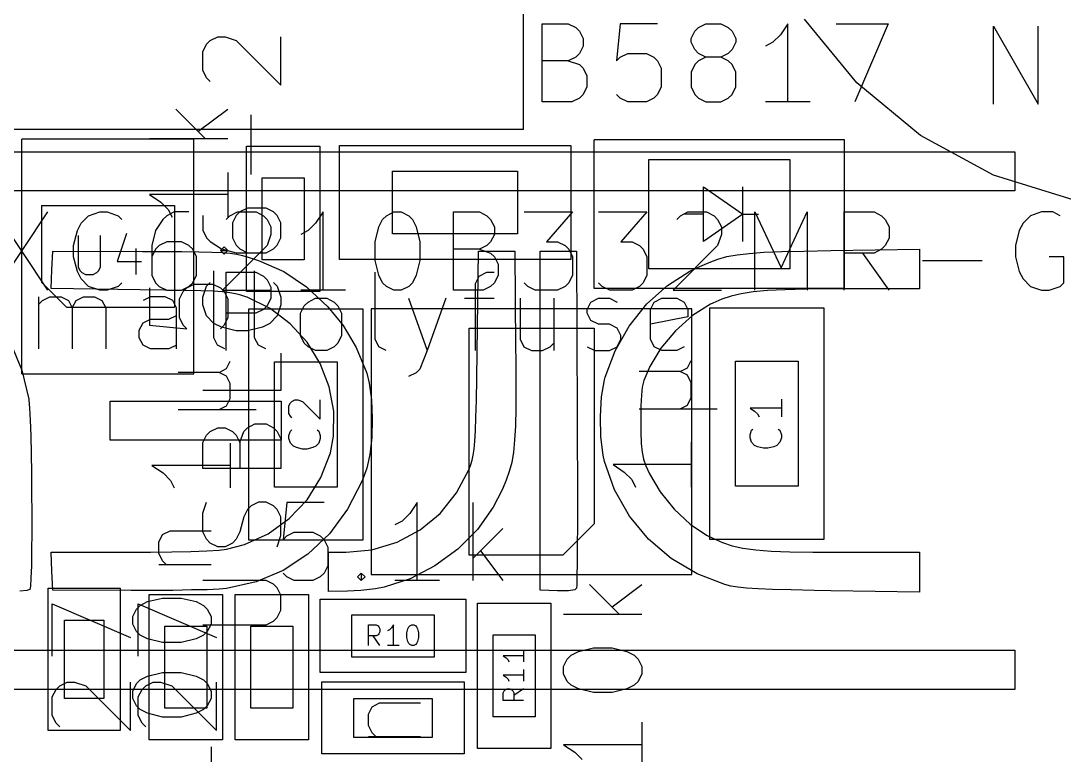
# Model space of a CAD drawing. Extents: x 0 to 141, y 0 to 216.
# Drawn here: x 114.1 to 127.45, y 183.19 to 192.58 of the extents above; entities that cross this region are included whole.
import ezdxf

# ---------------------------------------------------------------- set-up
doc = ezdxf.new("R2010")
doc.units = 0
doc.layers.get('0').update_dxf_attribs({"linetype": 'CONTINUOUS'})

msp = doc.modelspace()

# ---------------------------------------------------------------- linework, layer by layer
at = {"color": 0}
for p, q in [((120.534, 191.196), (120.534, 200.616)), ((124.799, 191.79), (124.127, 192.604)), ((120.773, 191.549), (120.773, 192.548)), ((120.773, 192.548), (121.105, 192.548)), ((121.105, 192.548), (121.201, 192.501)), ((121.201, 192.501), (121.248, 192.453)), ((121.248, 192.453), (121.296, 192.358)), ((121.772, 192.548), (121.725, 192.072)), ((122.248, 192.548), (121.772, 192.548)), ((122.677, 192.358), (122.724, 192.453)), ((122.724, 192.453), (122.772, 192.501)), ((122.772, 192.501), (122.867, 192.548)), ((122.867, 192.548), (123.057, 192.548)), ((123.057, 192.548), (123.153, 192.501)), ((123.153, 192.501), (123.201, 192.453)), ((123.201, 192.453), (123.249, 192.358)), ((123.915, 192.548), (123.819, 192.406)), ((123.915, 191.549), (123.915, 192.548)), ((124.535, 192.548), (125.2, 192.548)), ((125.2, 192.548), (124.772, 191.549)), ((126.545, 191.517), (126.545, 192.516)), ((126.545, 192.516), (127.117, 191.517)), ((127.117, 191.517), (127.117, 192.516)), ((116.479, 192.286), (116.527, 192.333)), ((116.527, 192.333), (116.622, 192.381)), ((116.622, 192.381), (116.717, 192.381)), ((116.717, 192.381), (116.86, 192.333)), ((116.86, 192.333), (117.431, 191.761)), ((117.431, 191.761), (117.431, 192.381)), ((121.296, 192.358), (121.296, 192.262)), ((122.677, 192.311), (122.677, 192.358)), ((122.724, 192.216), (122.677, 192.311)), ((123.249, 192.311), (123.201, 192.216)), ((123.249, 192.358), (123.249, 192.311)), ((123.724, 192.311), (123.629, 192.262)), ((123.819, 192.406), (123.724, 192.311)), ((116.432, 192.189), (116.479, 192.286)), ((116.432, 191.952), (116.432, 192.189)), ((121.248, 192.168), (121.201, 192.119)), ((121.296, 192.262), (121.248, 192.168)), ((121.772, 192.119), (121.867, 192.168)), ((121.867, 192.168), (122.105, 192.168)), ((122.105, 192.168), (122.2, 192.119)), ((122.772, 192.168), (122.724, 192.216)), ((122.867, 192.119), (122.772, 192.168)), ((123.153, 192.168), (123.057, 192.119)), ((123.201, 192.216), (123.153, 192.168)), ((121.105, 192.072), (120.773, 192.072)), ((121.201, 192.119), (121.105, 192.072)), ((121.105, 192.072), (121.248, 192.024)), ((121.725, 192.072), (121.772, 192.119)), ((122.2, 192.119), (122.248, 192.072)), ((122.248, 192.072), (122.295, 191.977)), ((122.772, 192.072), (122.724, 192.024)), ((122.867, 192.119), (122.772, 192.072)), ((123.057, 192.119), (122.867, 192.119)), ((123.153, 192.072), (123.057, 192.119)), ((123.201, 192.024), (123.153, 192.072)), ((116.479, 191.856), (116.432, 191.952)), ((121.248, 192.024), (121.296, 191.977)), ((121.296, 191.977), (121.343, 191.882)), ((122.295, 191.977), (122.295, 191.739)), ((122.724, 192.024), (122.677, 191.929)), ((122.677, 191.929), (122.677, 191.739)), ((123.249, 191.929), (123.201, 192.024)), ((123.249, 191.739), (123.249, 191.929)), ((116.527, 191.809), (116.479, 191.856)), ((121.343, 191.882), (121.343, 191.739)), ((125.612, 191.119), (124.799, 191.79)), ((121.296, 191.644), (121.248, 191.595)), ((121.343, 191.739), (121.296, 191.644)), ((121.772, 191.595), (121.725, 191.644)), ((122.248, 191.644), (122.2, 191.595)), ((122.295, 191.739), (122.248, 191.644)), ((122.677, 191.739), (122.724, 191.644)), ((122.724, 191.644), (122.772, 191.595)), ((123.153, 191.595), (123.201, 191.644)), ((123.201, 191.644), (123.249, 191.739)), ((121.153, 191.549), (120.773, 191.549)), ((121.248, 191.595), (121.153, 191.549)), ((121.867, 191.549), (121.772, 191.595)), ((122.105, 191.549), (121.867, 191.549)), ((122.2, 191.595), (122.105, 191.549)), ((122.772, 191.595), (122.867, 191.549)), ((122.867, 191.549), (123.057, 191.549)), ((123.057, 191.549), (123.153, 191.595)), ((124.201, 191.549), (123.629, 191.549)), ((116.085, 191.456), (116.466, 191.075)), ((116.37, 191.17), (116.751, 191.456)), ((117.051, 190.619), (117.051, 191.381)), ((120.534, 191.196), (109.895, 191.196)), ((126.547, 190.611), (125.612, 191.119)), ((114.119, 188.07), (114.119, 191.07)), ((116.319, 191.07), (114.119, 191.07)), ((116.751, 191.075), (115.751, 191.075)), ((116.319, 188.07), (116.319, 191.07)), ((116.989, 190.981), (117.928, 190.981)), ((116.989, 189.121), (116.989, 190.981)), ((117.928, 190.981), (117.928, 189.121)), ((118.179, 190.991), (121.139, 190.991)), ((118.179, 189.531), (118.179, 190.991)), ((121.139, 190.991), (121.139, 189.531)), ((124.64, 191.061), (121.438, 191.061)), ((121.438, 189.161), (121.438, 191.061)), ((124.64, 189.161), (124.64, 191.061)), ((102.242, 190.909), (126.818, 190.909)), ((126.818, 190.909), (126.818, 190.408)), ((122.138, 189.411), (122.138, 190.812)), ((122.138, 190.812), (123.939, 190.812)), ((123.939, 190.812), (123.939, 189.411)), ((116.751, 190.646), (116.751, 190.074)), ((117.189, 190.576), (117.729, 190.576)), ((117.189, 189.526), (117.189, 190.576)), ((117.729, 190.576), (117.729, 189.526)), ((118.859, 190.661), (120.458, 190.661)), ((118.859, 189.861), (118.859, 190.661)), ((120.458, 190.661), (120.458, 189.861)), ((127.579, 190.292), (126.547, 190.611)), ((122.838, 189.761), (122.838, 190.462)), ((122.838, 190.462), (123.339, 190.111)), ((123.339, 189.761), (123.339, 190.462)), ((126.818, 190.408), (102.242, 190.408)), ((116.751, 190.361), (115.751, 190.361)), ((115.751, 190.361), (115.895, 190.266)), ((114.369, 190.222), (114.369, 189.241)), ((114.369, 190.222), (116.07, 190.222)), ((115.895, 190.266), (115.989, 190.17)), ((115.989, 190.17), (116.038, 190.074)), ((116.07, 190.222), (116.07, 188.921)), ((117.002, 190.19), (116.907, 190.142)), ((117.241, 190.19), (117.002, 190.19)), ((117.336, 190.142), (117.241, 190.19)), ((113.779, 190.139), (114.446, 189.139)), ((114.446, 190.139), (113.779, 189.139)), ((114.875, 189.996), (114.97, 190.091)), ((114.97, 190.091), (115.113, 190.139)), ((115.113, 190.139), (115.208, 190.139)), ((115.208, 190.139), (115.351, 190.091)), ((115.351, 190.091), (115.398, 190.042)), ((115.922, 190.042), (115.827, 189.901)), ((115.97, 190.091), (115.922, 190.042)), ((116.065, 190.139), (115.97, 190.091)), ((116.255, 190.139), (116.065, 190.139)), ((116.432, 190.095), (116.432, 189.905)), ((116.732, 190.042), (116.779, 190.091)), ((116.779, 190.091), (116.876, 190.139)), ((116.86, 190.095), (116.812, 190)), ((116.907, 190.142), (116.86, 190.095)), ((116.876, 190.139), (117.113, 190.139)), ((117.113, 190.139), (117.208, 190.091)), ((117.208, 190.091), (117.256, 190.042)), ((117.256, 190.042), (117.303, 189.948)), ((117.384, 190.095), (117.336, 190.142)), ((117.431, 190), (117.384, 190.095)), ((117.97, 190.139), (117.875, 189.996)), ((117.97, 189.139), (117.97, 190.139)), ((118.685, 189.948), (118.732, 190.042)), ((118.732, 190.042), (118.78, 190.091)), ((118.78, 190.091), (118.875, 190.139)), ((118.875, 190.139), (118.97, 190.139)), ((118.97, 190.139), (119.065, 190.091)), ((119.065, 190.091), (119.114, 190.042)), ((119.114, 190.042), (119.16, 189.948)), ((119.637, 189.139), (119.637, 190.139)), ((119.637, 190.139), (119.971, 190.139)), ((119.971, 190.139), (120.066, 190.091)), ((120.066, 190.091), (120.113, 190.042)), ((120.113, 190.042), (120.161, 189.948)), ((120.541, 190.139), (121.161, 190.139)), ((121.161, 190.139), (120.828, 189.757)), ((121.493, 190.139), (122.113, 190.139)), ((122.113, 190.139), (121.78, 189.757)), ((122.494, 190.042), (122.542, 190.091)), ((122.542, 190.091), (122.637, 190.139)), ((122.838, 190.111), (122.589, 190.111)), ((122.637, 190.139), (122.876, 190.139)), ((123.339, 190.111), (122.838, 189.761)), ((122.876, 190.139), (122.971, 190.091)), ((122.971, 190.091), (123.017, 190.042)), ((123.017, 190.042), (123.066, 189.948)), ((123.339, 190.111), (123.539, 190.111)), ((123.494, 189.139), (123.494, 190.139)), ((123.494, 190.139), (123.828, 189.424)), ((123.828, 189.424), (124.161, 190.139)), ((124.161, 190.139), (124.161, 189.139)), ((124.637, 189.139), (124.637, 190.139)), ((124.637, 190.139), (125.018, 190.139)), ((125.018, 190.139), (125.113, 190.091)), ((125.113, 190.091), (125.16, 190.042)), ((125.16, 190.042), (125.209, 189.948)), ((127.018, 190.091), (126.923, 189.996)), ((127.161, 190.139), (127.018, 190.091)), ((127.303, 190.139), (127.161, 190.139)), ((127.398, 190.091), (127.303, 190.139)), ((114.779, 189.71), (114.828, 189.901)), ((114.828, 189.901), (114.875, 189.996)), ((115.827, 189.901), (115.78, 189.71)), ((116.432, 189.905), (116.479, 189.81)), ((116.812, 190), (116.812, 189.81)), ((117.303, 189.948), (117.303, 189.852)), ((117.431, 189.81), (117.431, 190)), ((117.779, 189.901), (117.685, 189.852)), ((117.875, 189.996), (117.779, 189.901)), ((118.637, 189.757), (118.685, 189.948)), ((119.16, 189.948), (119.209, 189.757)), ((120.161, 189.948), (120.161, 189.852)), ((123.066, 189.948), (123.066, 189.852)), ((125.209, 189.948), (125.209, 189.805)), ((126.875, 189.901), (126.828, 189.71)), ((126.923, 189.996), (126.875, 189.901)), ((114.837, 189.84), (114.837, 189.435)), ((115.124, 189.435), (115.124, 189.84)), ((115.457, 189.863), (115.338, 189.507)), ((116.479, 189.81), (116.527, 189.761)), ((116.527, 189.761), (116.669, 189.666)), ((116.812, 189.81), (116.86, 189.713)), ((117.303, 189.852), (117.256, 189.71)), ((117.384, 189.713), (117.431, 189.81)), ((120.458, 189.861), (118.859, 189.861)), ((120.161, 189.852), (120.113, 189.757)), ((123.066, 189.852), (123.017, 189.71)), ((125.209, 189.805), (125.16, 189.71)), ((114.501, 189.399), (114.512, 189.637)), ((114.512, 189.637), (115.659, 189.633)), ((114.779, 189.567), (114.779, 189.71)), ((115.576, 189.673), (115.576, 189.34)), ((115.659, 189.633), (115.893, 189.633)), ((115.78, 189.71), (115.78, 189.329)), ((115.827, 189.662), (115.78, 189.567)), ((115.875, 189.71), (115.827, 189.662)), ((115.97, 189.757), (115.875, 189.71)), ((115.893, 189.633), (116.164, 189.632)), ((116.16, 189.757), (115.97, 189.757)), ((116.255, 189.71), (116.16, 189.757)), ((116.164, 189.632), (116.38, 189.629)), ((116.304, 189.662), (116.255, 189.71)), ((116.351, 189.567), (116.304, 189.662)), ((116.38, 189.629), (116.549, 189.626)), ((116.549, 189.626), (116.68, 189.619)), ((116.657, 189.646), (116.703, 189.694)), ((116.703, 189.599), (116.657, 189.646)), ((116.657, 189.646), (116.751, 189.646)), ((116.669, 189.666), (116.86, 189.618)), ((117.256, 189.71), (116.684, 189.139)), ((116.703, 189.694), (116.751, 189.646)), ((116.751, 189.646), (116.703, 189.599)), ((116.86, 189.713), (116.907, 189.666)), ((116.907, 189.666), (117.002, 189.618)), ((117.241, 189.618), (117.336, 189.666)), ((117.336, 189.666), (117.384, 189.713)), ((118.637, 189.519), (118.637, 189.757)), ((119.209, 189.757), (119.209, 189.519)), ((119.971, 189.662), (119.637, 189.662)), ((119.94, 188.347), (119.958, 189.637)), ((119.958, 189.637), (120.424, 189.637)), ((120.066, 189.71), (119.971, 189.662)), ((119.971, 189.662), (120.113, 189.614)), ((120.113, 189.757), (120.066, 189.71)), ((120.424, 189.637), (120.432, 188.404)), ((120.746, 185.302), (120.746, 189.637)), ((120.746, 189.637), (121.212, 189.637)), ((120.828, 189.757), (120.97, 189.757)), ((120.97, 189.757), (121.065, 189.71)), ((121.065, 189.71), (121.113, 189.662)), ((121.113, 189.662), (121.161, 189.567)), ((121.212, 189.637), (121.22, 187.506)), ((121.78, 189.757), (121.922, 189.757)), ((121.922, 189.757), (122.018, 189.71)), ((122.018, 189.71), (122.065, 189.662)), ((122.065, 189.662), (122.113, 189.567)), ((123.017, 189.71), (122.447, 189.139)), ((123.607, 189.624), (123.836, 189.632)), ((123.836, 189.632), (124.119, 189.639)), ((124.119, 189.639), (124.463, 189.646)), ((124.463, 189.646), (125.6, 189.664)), ((125.113, 189.662), (125.018, 189.614)), ((125.16, 189.71), (125.113, 189.662)), ((125.6, 189.664), (125.6, 189.154)), ((126.828, 189.71), (126.828, 189.567)), ((114.828, 189.377), (114.779, 189.567)), ((115.338, 189.507), (115.648, 189.507)), ((116.351, 189.329), (116.351, 189.567)), ((116.68, 189.619), (116.783, 189.611)), ((116.783, 189.611), (116.866, 189.599)), ((116.86, 189.618), (117.241, 189.618)), ((116.866, 189.599), (116.94, 189.582)), ((116.94, 189.582), (117.013, 189.562)), ((117.013, 189.562), (117.095, 189.536)), ((117.095, 189.536), (117.142, 189.52)), ((117.142, 189.52), (117.467, 189.377)), ((117.729, 189.526), (117.189, 189.526)), ((121.139, 189.531), (118.179, 189.531)), ((118.685, 189.329), (118.637, 189.519)), ((119.209, 189.519), (119.16, 189.329)), ((120.113, 189.614), (120.161, 189.567)), ((120.161, 189.567), (120.208, 189.472)), ((121.161, 189.567), (121.161, 189.329)), ((122.113, 189.567), (122.113, 189.329)), ((122.791, 189.443), (122.908, 189.495)), ((122.908, 189.495), (123.02, 189.537)), ((123.02, 189.537), (123.136, 189.568)), ((123.136, 189.568), (123.267, 189.593)), ((123.267, 189.593), (123.42, 189.61)), ((123.42, 189.61), (123.607, 189.624)), ((125.018, 189.614), (124.637, 189.614)), ((125.209, 189.139), (124.875, 189.614)), ((125.637, 189.519), (126.399, 189.519)), ((126.828, 189.567), (126.875, 189.377)), ((127.447, 189.567), (127.256, 189.567)), ((127.447, 189.234), (127.447, 189.567)), ((114.492, 189.159), (114.501, 189.399)), ((114.875, 189.282), (114.828, 189.377)), ((114.837, 189.435), (114.862, 189.388)), ((114.862, 189.388), (114.886, 189.363)), ((114.886, 189.363), (114.933, 189.34)), ((115.029, 189.34), (115.076, 189.363)), ((115.076, 189.363), (115.099, 189.388)), ((115.099, 189.388), (115.124, 189.435)), ((116.571, 188.531), (116.571, 189.388)), ((116.731, 188.368), (116.731, 189.369)), ((116.731, 189.369), (117.111, 189.369)), ((117.095, 188.531), (117.095, 189.388)), ((117.111, 189.369), (117.206, 189.32)), ((117.467, 189.377), (117.758, 189.181)), ((118.635, 188.511), (118.635, 189.369)), ((119.968, 189.32), (120.063, 189.369)), ((120.063, 189.369), (120.159, 189.369)), ((120.208, 189.472), (120.208, 189.329)), ((123.939, 189.411), (122.138, 189.411)), ((122.374, 189.2), (122.663, 189.381)), ((122.663, 189.381), (122.791, 189.443)), ((126.875, 189.377), (126.923, 189.282)), ((114.689, 188.921), (114.369, 189.241)), ((114.97, 189.185), (114.875, 189.282)), ((114.933, 189.34), (115.029, 189.34)), ((115.398, 189.234), (115.351, 189.185)), ((115.78, 189.329), (115.827, 189.234)), ((115.827, 189.234), (115.875, 189.185)), ((116.255, 189.185), (116.304, 189.234)), ((116.304, 189.234), (116.351, 189.329)), ((116.479, 189.189), (116.527, 189.238)), ((117.206, 189.32), (117.255, 189.273)), ((117.255, 189.273), (117.301, 189.179)), ((117.336, 189.238), (117.384, 189.189)), ((118.732, 189.234), (118.685, 189.329)), ((118.78, 189.185), (118.732, 189.234)), ((119.114, 189.234), (119.065, 189.185)), ((119.16, 189.329), (119.114, 189.234)), ((119.921, 189.225), (119.968, 189.32)), ((120.161, 189.234), (120.113, 189.185)), ((120.208, 189.329), (120.161, 189.234)), ((120.589, 189.185), (120.541, 189.234)), ((121.113, 189.234), (121.065, 189.185)), ((121.161, 189.329), (121.113, 189.234)), ((121.541, 189.185), (121.493, 189.234)), ((122.065, 189.234), (122.018, 189.185)), ((122.113, 189.329), (122.065, 189.234)), ((126.923, 189.282), (127.018, 189.185)), ((127.398, 189.185), (127.447, 189.234)), ((115.63, 189.145), (114.492, 189.159)), ((115.113, 189.139), (114.97, 189.185)), ((115.208, 189.139), (115.113, 189.139)), ((115.351, 189.185), (115.208, 189.139)), ((115.948, 189.141), (115.63, 189.145)), ((115.751, 189.17), (115.751, 188.693)), ((115.875, 189.185), (115.97, 189.139)), ((116.204, 189.136), (115.948, 189.141)), ((115.97, 189.139), (116.16, 189.139)), ((116.133, 189.027), (116.18, 189.122)), ((116.16, 189.139), (116.255, 189.185)), ((116.18, 189.122), (116.228, 189.17)), ((116.406, 189.132), (116.204, 189.136)), ((116.228, 189.17), (116.323, 189.217)), ((116.323, 189.217), (116.561, 189.217)), ((116.563, 189.125), (116.406, 189.132)), ((116.432, 189.048), (116.479, 189.189)), ((116.561, 189.217), (116.657, 189.17)), ((116.683, 189.116), (116.563, 189.125)), ((116.657, 189.17), (116.703, 189.122)), ((116.776, 189.107), (116.683, 189.116)), ((116.684, 189.139), (117.303, 189.139)), ((116.703, 189.122), (116.751, 189.027)), ((116.852, 189.092), (116.776, 189.107)), ((116.918, 189.075), (116.852, 189.092)), ((117.928, 189.121), (116.989, 189.121)), ((117.301, 189.179), (117.301, 189.035)), ((117.384, 189.189), (117.431, 189.048)), ((118.256, 189.139), (117.685, 189.139)), ((117.758, 189.181), (118.033, 188.925)), ((118.875, 189.139), (118.78, 189.185)), ((118.97, 189.139), (118.875, 189.139)), ((119.065, 189.185), (118.97, 189.139)), ((120.017, 189.139), (119.637, 189.139)), ((119.921, 188.368), (119.921, 189.225)), ((120.113, 189.185), (120.017, 189.139)), ((120.685, 189.139), (120.589, 189.185)), ((120.97, 189.139), (120.685, 189.139)), ((121.065, 189.185), (120.97, 189.139)), ((124.64, 189.161), (121.438, 189.161)), ((121.637, 189.139), (121.541, 189.185)), ((121.922, 189.139), (121.637, 189.139)), ((122.018, 189.185), (121.922, 189.139)), ((122.112, 188.964), (122.374, 189.2)), ((122.447, 189.139), (123.066, 189.139)), ((123.319, 189.093), (123.19, 189.063)), ((123.471, 189.116), (123.319, 189.093)), ((123.653, 189.133), (123.471, 189.116)), ((123.876, 189.144), (123.653, 189.133)), ((124.147, 189.151), (123.876, 189.144)), ((124.477, 189.154), (124.147, 189.151)), ((125.6, 189.154), (124.477, 189.154)), ((127.018, 189.185), (127.161, 189.139)), ((127.161, 189.139), (127.256, 189.139)), ((127.256, 189.139), (127.398, 189.185)), ((114.333, 188.389), (114.333, 189.054)), ((114.333, 188.959), (114.381, 189.008)), ((114.381, 189.008), (114.476, 189.054)), ((114.476, 189.054), (114.618, 189.054)), ((114.618, 189.054), (114.713, 189.008)), ((114.713, 189.008), (114.762, 188.913)), ((114.762, 188.913), (114.81, 189.008)), ((114.81, 189.008), (114.905, 189.054)), ((114.905, 189.054), (115.047, 189.054)), ((115.047, 189.054), (115.142, 189.008)), ((115.142, 189.008), (115.19, 188.913)), ((115.762, 189.054), (115.667, 189.008)), ((115.952, 189.054), (115.762, 189.054)), ((116.047, 189.008), (115.952, 189.054)), ((116.096, 188.913), (116.047, 189.008)), ((116.133, 188.788), (116.133, 189.027)), ((116.432, 188.952), (116.432, 189.048)), ((116.751, 189.027), (116.751, 188.788)), ((116.984, 189.053), (116.918, 189.075)), ((116.997, 189.048), (116.984, 189.053)), ((117.292, 188.905), (116.997, 189.048)), ((117.301, 189.035), (117.255, 188.94)), ((117.431, 189.048), (117.431, 188.952)), ((117.73, 188.94), (117.778, 188.987)), ((117.778, 188.987), (117.873, 189.035)), ((117.873, 189.035), (118.017, 189.035)), ((118.017, 189.035), (118.112, 188.987)), ((118.112, 188.987), (118.159, 188.94)), ((119.064, 189.035), (119.302, 188.368)), ((119.539, 189.035), (119.302, 188.368)), ((119.778, 189.035), (120.159, 189.035)), ((120.492, 189.035), (120.492, 188.511)), ((120.92, 189.035), (120.92, 188.368)), ((121.349, 188.892), (121.397, 188.987)), ((121.397, 188.987), (121.492, 189.035)), ((121.492, 189.035), (121.635, 189.035)), ((121.635, 189.035), (121.731, 188.987)), ((121.886, 188.68), (122.112, 188.964)), ((122.159, 188.892), (122.206, 188.987)), ((122.206, 188.987), (122.302, 189.035)), ((122.302, 189.035), (122.493, 189.035)), ((122.493, 189.035), (122.587, 188.987)), ((122.587, 188.987), (122.634, 188.892)), ((122.955, 188.973), (122.924, 188.958)), ((123.071, 189.023), (122.955, 188.973)), ((123.19, 189.063), (123.071, 189.023)), ((114.689, 188.921), (116.07, 188.921)), ((114.762, 188.913), (114.762, 188.389)), ((115.19, 188.913), (115.19, 188.389)), ((116.096, 188.389), (116.096, 188.913)), ((116.479, 188.809), (116.432, 188.952)), ((117.111, 188.845), (116.731, 188.845)), ((117.019, 188.902), (118.478, 188.902)), ((117.019, 185.941), (117.019, 188.902)), ((117.206, 188.892), (117.111, 188.845)), ((117.255, 188.94), (117.206, 188.892)), ((117.551, 188.71), (117.292, 188.905)), ((117.431, 188.952), (117.384, 188.809)), ((117.683, 188.845), (117.73, 188.94)), ((117.683, 188.558), (117.683, 188.845)), ((118.033, 188.925), (118.226, 188.688)), ((118.159, 188.94), (118.207, 188.845)), ((118.207, 188.845), (118.207, 188.558)), ((118.478, 188.902), (118.478, 185.941)), ((122.687, 188.902), (118.587, 188.902)), ((118.587, 188.902), (118.587, 185.5)), ((121.349, 188.845), (121.349, 188.892)), ((121.397, 188.75), (121.349, 188.845)), ((122.159, 188.511), (122.159, 188.892)), ((122.634, 188.892), (122.634, 188.797)), ((122.687, 185.5), (122.687, 188.902)), ((122.924, 188.958), (122.696, 188.813)), ((122.917, 188.911), (124.376, 188.911)), ((122.917, 185.951), (122.917, 188.911)), ((124.376, 188.911), (124.376, 185.951)), ((115.619, 188.626), (115.667, 188.722)), ((115.667, 188.722), (115.762, 188.769)), ((115.751, 188.693), (116.228, 188.646)), ((115.762, 188.769), (115.999, 188.769)), ((115.999, 188.769), (116.096, 188.817)), ((116.18, 188.693), (116.133, 188.788)), ((116.228, 188.646), (116.18, 188.693)), ((116.574, 188.714), (116.479, 188.809)), ((116.669, 188.666), (116.574, 188.714)), ((116.703, 188.693), (116.657, 188.646)), ((116.751, 188.788), (116.703, 188.693)), ((117.289, 188.714), (117.194, 188.666)), ((117.384, 188.809), (117.289, 188.714)), ((117.766, 188.472), (117.551, 188.71)), ((121.492, 188.702), (121.397, 188.75)), ((121.635, 188.702), (121.492, 188.702)), ((121.731, 188.654), (121.635, 188.702)), ((122.634, 188.797), (122.159, 188.702)), ((122.696, 188.813), (122.48, 188.62)), ((115.619, 188.531), (115.619, 188.626)), ((116.86, 188.619), (116.669, 188.666)), ((117.002, 188.619), (116.86, 188.619)), ((117.194, 188.666), (117.002, 188.619)), ((117.73, 188.463), (117.683, 188.558)), ((118.207, 188.558), (118.159, 188.463)), ((118.226, 188.688), (118.394, 188.407)), ((119.837, 185.751), (119.837, 188.651)), ((119.837, 188.651), (121.437, 188.651)), ((121.437, 188.651), (121.437, 186.151)), ((121.706, 188.364), (121.886, 188.68)), ((121.777, 188.558), (121.731, 188.654)), ((121.777, 188.511), (121.777, 188.558)), ((122.48, 188.62), (122.291, 188.396)), ((113.973, 188.466), (114.119, 188.116)), ((115.667, 188.436), (115.619, 188.531)), ((115.762, 188.389), (115.667, 188.436)), ((116.096, 188.436), (115.999, 188.389)), ((116.619, 188.436), (116.571, 188.531)), ((116.714, 188.389), (116.619, 188.436)), ((117.143, 188.436), (117.095, 188.531)), ((117.238, 188.389), (117.143, 188.436)), ((117.778, 188.416), (117.73, 188.463)), ((117.934, 188.199), (117.766, 188.472)), ((118.159, 188.463), (118.112, 188.416)), ((118.682, 188.416), (118.635, 188.511)), ((120.492, 188.511), (120.54, 188.416)), ((120.873, 188.416), (120.92, 188.463)), ((121.731, 188.416), (121.777, 188.511)), ((122.206, 188.416), (122.159, 188.511)), ((115.999, 188.389), (115.762, 188.389)), ((117.431, 188.332), (117.431, 187.857)), ((117.873, 188.368), (117.778, 188.416)), ((118.017, 188.368), (117.873, 188.368)), ((118.112, 188.416), (118.017, 188.368)), ((118.394, 188.407), (118.528, 188.079)), ((118.777, 188.368), (118.682, 188.416)), ((119.302, 188.368), (119.206, 188.13)), ((119.935, 188.009), (119.94, 188.347)), ((120.432, 188.404), (120.434, 188.242)), ((120.54, 188.416), (120.635, 188.368)), ((120.635, 188.368), (120.778, 188.368)), ((120.778, 188.368), (120.873, 188.416)), ((121.349, 188.416), (121.445, 188.368)), ((121.445, 188.368), (121.635, 188.368)), ((121.58, 188.028), (121.706, 188.364)), ((121.635, 188.368), (121.731, 188.416)), ((122.291, 188.396), (122.151, 188.161)), ((122.302, 188.368), (122.206, 188.416)), ((122.493, 188.368), (122.302, 188.368)), ((122.587, 188.416), (122.493, 188.368)), ((116.733, 188.135), (116.782, 188.23)), ((117.348, 188.221), (118.149, 188.221)), ((117.348, 186.621), (117.348, 188.221)), ((118.05, 187.901), (117.934, 188.199)), ((118.149, 188.221), (118.149, 186.621)), ((120.434, 188.242), (120.435, 187.906)), ((122.151, 188.161), (122.111, 188.075)), ((122.632, 188.145), (122.68, 188.24)), ((123.246, 188.23), (124.047, 188.23)), ((123.246, 186.63), (123.246, 188.23)), ((124.047, 188.23), (124.047, 186.63)), ((114.119, 188.116), (114.205, 187.745)), ((114.119, 188.07), (116.319, 188.07)), ((116.639, 188.087), (116.115, 188.087)), ((116.639, 188.087), (116.733, 188.135)), ((116.733, 188.04), (116.639, 188.087)), ((116.782, 187.945), (116.733, 188.04)), ((118.528, 188.079), (118.561, 187.948)), ((119.159, 188.083), (119.064, 188.035)), ((119.206, 188.13), (119.159, 188.083)), ((121.57, 187.991), (121.58, 188.028)), ((122.537, 188.098), (122.013, 188.098)), ((122.111, 188.075), (122.075, 187.985)), ((122.537, 188.098), (122.632, 188.145)), ((122.632, 188.05), (122.537, 188.098)), ((122.68, 187.955), (122.632, 188.05)), ((116.782, 187.755), (116.782, 187.945)), ((118.109, 187.59), (118.05, 187.901)), ((118.561, 187.948), (118.588, 187.736)), ((119.931, 187.733), (119.935, 188.009)), ((120.435, 187.906), (120.435, 187.629)), ((121.533, 187.775), (121.57, 187.991)), ((122.053, 187.898), (122.042, 187.796)), ((122.075, 187.985), (122.053, 187.898)), ((122.68, 187.765), (122.68, 187.955)), ((117.431, 187.857), (116.432, 187.857)), ((121.518, 187.522), (121.533, 187.775)), ((122.042, 187.796), (122.036, 187.66)), ((122.632, 187.67), (122.68, 187.765)), ((114.205, 187.745), (114.206, 187.736)), ((114.206, 187.736), (114.215, 187.631)), ((114.215, 187.631), (114.223, 187.474)), ((115.247, 187.72), (117.432, 187.72)), ((115.247, 187.219), (115.247, 187.72)), ((116.639, 187.612), (116.733, 187.658)), ((116.733, 187.658), (116.782, 187.755)), ((117.432, 187.72), (117.432, 187.219)), ((117.534, 187.658), (117.554, 187.697)), ((117.534, 187.563), (117.534, 187.658)), ((117.554, 187.697), (117.571, 187.716)), ((117.571, 187.716), (117.61, 187.736)), ((117.61, 187.736), (117.649, 187.736)), ((117.649, 187.736), (117.705, 187.716)), ((117.705, 187.716), (117.934, 187.488)), ((117.934, 187.488), (117.934, 187.736)), ((118.588, 187.736), (118.6, 187.497)), ((119.925, 187.512), (119.931, 187.733)), ((120.435, 187.629), (120.43, 187.404)), ((122.036, 187.66), (122.035, 187.47)), ((122.537, 187.621), (122.632, 187.67)), ((123.832, 187.631), (123.432, 187.631)), ((123.432, 187.631), (123.489, 187.592)), ((123.832, 187.745), (123.832, 187.517)), ((116.115, 187.612), (117.115, 187.612)), ((117.554, 187.526), (117.534, 187.563)), ((117.571, 187.507), (117.554, 187.526)), ((118.105, 187.271), (118.109, 187.59)), ((118.6, 187.497), (118.593, 187.256)), ((119.92, 187.34), (119.925, 187.512)), ((121.22, 187.506), (121.222, 187.143)), ((121.525, 187.264), (121.518, 187.522)), ((122.013, 187.621), (123.013, 187.621)), ((123.489, 187.592), (123.527, 187.555)), ((123.527, 187.555), (123.547, 187.517)), ((114.223, 187.474), (114.23, 187.277)), ((116.527, 187.333), (116.622, 187.38)), ((116.622, 187.38), (116.717, 187.38)), ((116.717, 187.38), (116.812, 187.333)), ((116.955, 187.333), (117.002, 187.38)), ((117.002, 187.38), (117.098, 187.428)), ((117.098, 187.428), (117.241, 187.428)), ((117.241, 187.428), (117.336, 187.38)), ((117.336, 187.38), (117.384, 187.333)), ((120.43, 187.404), (120.42, 187.219)), ((122.035, 187.47), (122.036, 187.325)), ((123.451, 187.346), (123.469, 187.363)), ((123.793, 187.363), (123.813, 187.346)), ((114.23, 187.277), (114.235, 187.049)), ((116.432, 187.19), (116.479, 187.285)), ((116.479, 187.285), (116.527, 187.333)), ((116.812, 187.333), (116.86, 187.285)), ((116.86, 187.285), (116.907, 187.19)), ((116.907, 187.19), (116.955, 187.333)), ((117.384, 187.333), (117.431, 187.238)), ((117.431, 187.238), (117.431, 186.857)), ((117.534, 187.278), (117.554, 187.335)), ((117.534, 187.24), (117.534, 187.278)), ((117.554, 187.183), (117.534, 187.24)), ((117.554, 187.335), (117.571, 187.354)), ((117.895, 187.354), (117.915, 187.335)), ((117.915, 187.335), (117.934, 187.278)), ((117.934, 187.24), (117.915, 187.183)), ((117.934, 187.278), (117.934, 187.24)), ((118.063, 187.058), (118.105, 187.271)), ((118.593, 187.256), (118.569, 187.036)), ((119.913, 187.206), (119.92, 187.34)), ((121.553, 187.03), (121.525, 187.264)), ((122.036, 187.325), (122.039, 187.176)), ((123.432, 187.288), (123.451, 187.346)), ((123.432, 187.251), (123.432, 187.288)), ((123.451, 187.193), (123.432, 187.251)), ((123.813, 187.346), (123.832, 187.288)), ((123.832, 187.251), (123.813, 187.193)), ((123.832, 187.288), (123.832, 187.251)), ((117.432, 187.219), (115.247, 187.219)), ((116.432, 186.857), (116.432, 187.19)), ((116.782, 187.183), (116.782, 186.611)), ((116.907, 187.19), (116.907, 186.857)), ((117.591, 187.144), (117.554, 187.183)), ((117.63, 187.125), (117.591, 187.144)), ((117.705, 187.107), (117.63, 187.125)), ((117.763, 187.107), (117.705, 187.107)), ((117.839, 187.125), (117.763, 187.107)), ((117.878, 187.144), (117.839, 187.125)), ((117.915, 187.183), (117.878, 187.144)), ((119.892, 187.027), (119.903, 187.106)), ((119.903, 187.106), (119.913, 187.206)), ((120.42, 187.219), (120.405, 187.065)), ((121.222, 187.143), (121.223, 186.776)), ((122.039, 187.176), (122.05, 187.066)), ((122.68, 187.193), (122.68, 186.621)), ((123.489, 187.154), (123.451, 187.193)), ((123.527, 187.136), (123.489, 187.154)), ((123.603, 187.117), (123.527, 187.136)), ((123.661, 187.117), (123.603, 187.117)), ((123.737, 187.136), (123.661, 187.117)), ((123.775, 187.154), (123.737, 187.136)), ((123.813, 187.193), (123.775, 187.154)), ((114.235, 187.049), (114.239, 186.8)), ((117.943, 186.741), (118.063, 187.058)), ((118.569, 187.036), (118.528, 186.861)), ((119.86, 186.907), (119.878, 186.964)), ((119.878, 186.964), (119.892, 187.027)), ((120.405, 187.065), (120.383, 186.935)), ((121.57, 186.949), (121.553, 187.03)), ((122.05, 187.066), (122.068, 186.976)), ((122.068, 186.976), (122.1, 186.891)), ((116.782, 186.898), (115.781, 186.898)), ((115.781, 186.898), (115.925, 186.801)), ((117.431, 186.857), (116.432, 186.857)), ((118.528, 186.861), (118.468, 186.701)), ((119.678, 186.545), (119.838, 186.851)), ((119.838, 186.851), (119.86, 186.907)), ((120.383, 186.935), (120.352, 186.819)), ((121.699, 186.583), (121.57, 186.949)), ((122.68, 186.907), (121.679, 186.907)), ((121.679, 186.907), (121.823, 186.812)), ((122.1, 186.891), (122.145, 186.789)), ((114.239, 186.8), (114.242, 186.542)), ((115.925, 186.801), (116.02, 186.706)), ((116.02, 186.706), (116.067, 186.611)), ((117.766, 186.458), (117.943, 186.741)), ((118.468, 186.701), (118.284, 186.338)), ((120.312, 186.709), (120.263, 186.595)), ((120.352, 186.819), (120.312, 186.709)), ((121.223, 186.776), (121.223, 186.133)), ((121.823, 186.812), (121.918, 186.717)), ((121.918, 186.717), (121.965, 186.621)), ((122.145, 186.789), (122.146, 186.789)), ((122.146, 186.789), (122.282, 186.559)), ((118.149, 186.621), (117.348, 186.621)), ((120.263, 186.595), (120.202, 186.468)), ((121.889, 186.25), (121.699, 186.583)), ((122.282, 186.559), (122.461, 186.338)), ((124.047, 186.63), (123.246, 186.63)), ((114.242, 186.542), (114.244, 186.285)), ((116.432, 186.286), (116.479, 186.428)), ((117.146, 186.428), (117.051, 186.381)), ((117.241, 186.428), (117.146, 186.428)), ((117.336, 186.381), (117.241, 186.428)), ((117.507, 186.424), (117.458, 185.947)), ((117.983, 186.424), (117.507, 186.424)), ((117.537, 186.216), (117.766, 186.458)), ((119.173, 186.424), (119.078, 186.28)), ((119.173, 185.423), (119.173, 186.424)), ((119.466, 186.283), (119.678, 186.545)), ((119.888, 185.423), (119.888, 186.424)), ((120.202, 186.468), (120.146, 186.363)), ((117.002, 186.333), (116.955, 186.238)), ((117.051, 186.381), (117.002, 186.333)), ((117.384, 186.333), (117.336, 186.381)), ((117.431, 186.238), (117.384, 186.333)), ((118.284, 186.338), (118.051, 186.024)), ((120.146, 186.363), (119.946, 186.079)), ((122.461, 186.338), (122.666, 186.147)), ((114.244, 186.285), (114.244, 186.037)), ((116.432, 186.048), (116.432, 186.286)), ((116.955, 186.238), (116.907, 186.048)), ((117.267, 186.021), (117.537, 186.216)), ((117.431, 185.999), (117.431, 186.238)), ((118.982, 186.186), (118.888, 186.137)), ((119.078, 186.28), (118.982, 186.186)), ((119.21, 186.072), (119.466, 186.283)), ((122.131, 185.955), (121.889, 186.25)), ((114.244, 186.037), (114.242, 185.809)), ((115.918, 186.012), (116.013, 186.059)), ((116.013, 186.059), (116.537, 186.059)), ((116.479, 185.952), (116.432, 186.048)), ((116.907, 186.048), (116.86, 185.952)), ((117.507, 185.995), (117.602, 186.042)), ((117.602, 186.042), (117.84, 186.042)), ((118.051, 186.024), (117.776, 185.761)), ((117.84, 186.042), (117.935, 185.995)), ((118.918, 185.915), (119.21, 186.072)), ((119.946, 186.079), (119.692, 185.826)), ((120.268, 186.09), (119.888, 185.709)), ((121.437, 186.151), (121.037, 185.751)), ((121.223, 186.133), (121.222, 185.867)), ((122.666, 186.147), (122.876, 186.005)), ((115.87, 185.917), (115.918, 186.012)), ((115.87, 185.773), (115.87, 185.917)), ((116.527, 185.904), (116.479, 185.952)), ((116.622, 185.856), (116.527, 185.904)), ((116.812, 185.904), (116.717, 185.856)), ((116.86, 185.952), (116.812, 185.904)), ((116.964, 185.884), (117.267, 186.021)), ((118.478, 185.941), (117.019, 185.941)), ((117.384, 185.856), (117.431, 185.999)), ((117.458, 185.947), (117.507, 185.995)), ((117.935, 185.995), (117.983, 185.947)), ((117.983, 185.947), (118.03, 185.852)), ((118.595, 185.818), (118.918, 185.915)), ((122.422, 185.706), (122.131, 185.955)), ((122.876, 186.005), (122.964, 185.961)), ((124.376, 185.951), (122.917, 185.951)), ((122.964, 185.961), (123.081, 185.91)), ((123.081, 185.91), (123.203, 185.87)), ((114.242, 185.809), (114.239, 185.612)), ((114.501, 185.545), (114.492, 185.786)), ((114.492, 185.786), (115.507, 185.786)), ((115.507, 185.786), (115.762, 185.787)), ((115.762, 185.787), (116.034, 185.791)), ((115.918, 185.678), (115.87, 185.773)), ((116.034, 185.791), (116.279, 185.797)), ((116.279, 185.797), (116.484, 185.805)), ((116.484, 185.805), (116.64, 185.815)), ((116.717, 185.856), (116.622, 185.856)), ((116.64, 185.815), (116.736, 185.824)), ((116.736, 185.824), (116.964, 185.884)), ((117.776, 185.761), (117.461, 185.554)), ((118.03, 185.852), (118.03, 185.613)), ((118.041, 185.284), (118.041, 185.786)), ((118.041, 185.786), (118.266, 185.786)), ((118.266, 185.786), (118.595, 185.818)), ((119.692, 185.826), (119.4, 185.611)), ((119.983, 185.804), (120.268, 185.423)), ((121.222, 185.867), (121.22, 185.646)), ((123.203, 185.87), (123.341, 185.839)), ((123.341, 185.839), (123.504, 185.818)), ((123.504, 185.818), (123.7, 185.802)), ((123.7, 185.802), (123.939, 185.793)), ((123.939, 185.793), (124.233, 185.789)), ((124.233, 185.789), (124.588, 185.787)), ((124.588, 185.787), (125.6, 185.786)), ((125.6, 185.786), (125.6, 185.277)), ((115.87, 185.63), (116.537, 185.63)), ((115.965, 185.63), (115.918, 185.678)), ((121.037, 185.751), (119.837, 185.751)), ((121.22, 185.646), (121.218, 185.48)), ((122.754, 185.509), (122.422, 185.706)), ((114.239, 185.612), (114.234, 185.456)), ((114.512, 185.302), (114.501, 185.545)), ((117.461, 185.554), (117.113, 185.407)), ((117.507, 185.471), (117.458, 185.518)), ((117.983, 185.518), (117.935, 185.471)), ((118.03, 185.613), (117.983, 185.518)), ((118.412, 185.471), (118.459, 185.518)), ((118.459, 185.518), (118.507, 185.471)), ((118.459, 185.518), (118.459, 185.423)), ((118.587, 185.5), (122.687, 185.5)), ((119.4, 185.611), (119.082, 185.445)), ((123.11, 185.372), (122.754, 185.509)), ((114.234, 185.456), (114.228, 185.352)), ((117.241, 185.427), (116.432, 185.427)), ((117.113, 185.407), (116.735, 185.321)), ((117.336, 185.38), (117.241, 185.427)), ((117.384, 185.333), (117.336, 185.38)), ((117.602, 185.423), (117.507, 185.471)), ((117.84, 185.423), (117.602, 185.423)), ((117.935, 185.471), (117.84, 185.423)), ((118.459, 185.423), (118.412, 185.471)), ((118.507, 185.471), (118.459, 185.423)), ((119.082, 185.445), (118.751, 185.339)), ((119.459, 185.423), (118.888, 185.423)), ((121.215, 185.371), (121.212, 185.327)), ((121.218, 185.48), (121.215, 185.371)), ((121.38, 185.372), (121.761, 184.992)), ((121.666, 185.087), (122.046, 185.372)), ((123.184, 185.354), (123.11, 185.372)), ((114.181, 185.297), (114.09, 185.288)), ((114.22, 185.309), (114.181, 185.297)), ((114.228, 185.352), (114.22, 185.309)), ((114.455, 183.507), (114.455, 185.325)), ((114.455, 185.325), (115.374, 185.325)), ((115.515, 185.298), (114.512, 185.302)), ((115.374, 185.325), (115.374, 183.507)), ((115.79, 185.298), (115.515, 185.298)), ((115.744, 185.245), (116.684, 185.245)), ((115.744, 183.387), (115.744, 185.245)), ((116.05, 185.299), (115.79, 185.298)), ((116.287, 185.304), (116.05, 185.299)), ((116.488, 185.307), (116.287, 185.304)), ((116.641, 185.315), (116.488, 185.307)), ((116.735, 185.321), (116.641, 185.315)), ((116.684, 185.245), (116.684, 183.387)), ((116.844, 185.245), (117.784, 185.245)), ((116.844, 183.387), (116.844, 185.245)), ((117.431, 185.237), (117.384, 185.333)), ((117.431, 185.047), (117.431, 185.237)), ((117.784, 185.245), (117.784, 183.387)), ((118.283, 185.287), (118.041, 185.284)), ((118.455, 185.297), (118.283, 185.287)), ((118.642, 185.32), (118.455, 185.297)), ((118.751, 185.339), (118.642, 185.32)), ((120.97, 185.291), (120.746, 185.302)), ((121.11, 185.291), (120.97, 185.291)), ((121.189, 185.306), (121.11, 185.291)), ((121.212, 185.327), (121.189, 185.306)), ((123.274, 185.339), (123.184, 185.354)), ((123.388, 185.327), (123.274, 185.339)), ((123.534, 185.317), (123.388, 185.327)), ((123.72, 185.31), (123.534, 185.317)), ((123.957, 185.304), (123.72, 185.31)), ((124.251, 185.298), (123.957, 185.304)), ((124.463, 185.294), (124.251, 185.298)), ((125.6, 185.277), (124.463, 185.294)), ((114.507, 184.459), (114.507, 185.126)), ((114.507, 185.126), (115.506, 184.697)), ((115.584, 185.058), (115.631, 185.106)), ((115.606, 184.459), (115.606, 185.126)), ((115.606, 185.126), (116.607, 184.697)), ((115.631, 185.106), (115.726, 185.155)), ((115.726, 185.155), (115.918, 185.201)), ((115.918, 185.201), (116.155, 185.201)), ((116.155, 185.201), (116.346, 185.155)), ((116.346, 185.155), (116.441, 185.106)), ((116.441, 185.106), (116.488, 185.058)), ((117.934, 184.246), (117.934, 185.186)), ((117.934, 185.186), (119.794, 185.186)), ((119.794, 185.186), (119.794, 184.246)), ((119.944, 183.276), (119.944, 185.135)), ((119.944, 185.135), (120.884, 185.135)), ((120.884, 185.135), (120.884, 183.276)), ((115.536, 184.963), (115.584, 185.058)), ((115.536, 184.868), (115.536, 184.963)), ((116.488, 185.058), (116.537, 184.963)), ((116.537, 184.963), (116.537, 184.868)), ((117.384, 184.952), (117.431, 185.047)), ((118.339, 184.446), (118.339, 184.986)), ((118.339, 184.986), (119.389, 184.986)), ((119.389, 184.986), (119.389, 184.446)), ((122.046, 184.992), (121.047, 184.992)), ((114.664, 183.916), (114.664, 184.916)), ((114.664, 184.916), (115.164, 184.916)), ((115.164, 184.916), (115.164, 183.916)), ((115.584, 184.773), (115.536, 184.868)), ((115.944, 184.84), (116.484, 184.84)), ((115.944, 183.79), (115.944, 184.84)), ((116.432, 184.857), (117.241, 184.857)), ((116.484, 184.84), (116.484, 183.79)), ((116.537, 184.868), (116.488, 184.773)), ((117.044, 184.84), (117.584, 184.84)), ((117.044, 183.79), (117.044, 184.84)), ((117.241, 184.857), (117.336, 184.904)), ((117.336, 184.904), (117.384, 184.952)), ((117.584, 184.84), (117.584, 183.79)), ((118.549, 184.595), (118.549, 184.856)), ((118.549, 184.856), (118.648, 184.856)), ((118.648, 184.856), (118.673, 184.843)), ((118.673, 184.843), (118.684, 184.831)), ((118.684, 184.831), (118.696, 184.806)), ((118.87, 184.856), (118.845, 184.819)), ((118.87, 184.595), (118.87, 184.856)), ((119.055, 184.806), (119.068, 184.831)), ((119.068, 184.831), (119.08, 184.843)), ((119.08, 184.843), (119.105, 184.856)), ((119.105, 184.856), (119.13, 184.856)), ((119.13, 184.856), (119.155, 184.843)), ((119.155, 184.843), (119.167, 184.831)), ((119.167, 184.831), (119.18, 184.806)), ((115.631, 184.726), (115.584, 184.773)), ((115.726, 184.678), (115.631, 184.726)), ((116.441, 184.726), (116.346, 184.678)), ((116.488, 184.773), (116.441, 184.726)), ((118.648, 184.719), (118.549, 184.719)), ((118.696, 184.595), (118.611, 184.719)), ((118.673, 184.731), (118.648, 184.719)), ((118.684, 184.744), (118.673, 184.731)), ((118.696, 184.769), (118.684, 184.744)), ((118.696, 184.806), (118.696, 184.769)), ((118.82, 184.793), (118.795, 184.781)), ((118.845, 184.819), (118.82, 184.793)), ((119.043, 184.756), (119.055, 184.806)), ((119.043, 184.694), (119.043, 184.756)), ((119.055, 184.645), (119.043, 184.694)), ((119.18, 184.806), (119.192, 184.756)), ((119.192, 184.694), (119.18, 184.645)), ((119.192, 184.756), (119.192, 184.694)), ((120.144, 183.682), (120.144, 184.731)), ((120.144, 184.731), (120.685, 184.731)), ((120.685, 184.731), (120.685, 183.682)), ((115.918, 184.631), (115.726, 184.678)), ((116.155, 184.631), (115.918, 184.631)), ((116.346, 184.678), (116.155, 184.631)), ((118.944, 184.595), (118.795, 184.595)), ((119.068, 184.62), (119.055, 184.645)), ((119.08, 184.608), (119.068, 184.62)), ((119.105, 184.595), (119.08, 184.608)), ((119.13, 184.595), (119.105, 184.595)), ((119.155, 184.608), (119.13, 184.595)), ((119.167, 184.62), (119.155, 184.608)), ((119.18, 184.645), (119.167, 184.62)), ((121.237, 184.515), (121.427, 184.563)), ((121.427, 184.563), (121.666, 184.563)), ((121.666, 184.563), (121.856, 184.515)), ((102.242, 184.532), (126.818, 184.532)), ((119.389, 184.446), (118.339, 184.446)), ((120.534, 184.46), (120.274, 184.46)), ((120.274, 184.46), (120.311, 184.435)), ((120.311, 184.435), (120.336, 184.41)), ((120.534, 184.535), (120.534, 184.386)), ((121.094, 184.42), (121.142, 184.468)), ((121.142, 184.468), (121.237, 184.515)), ((121.856, 184.515), (121.951, 184.468)), ((121.951, 184.468), (121.999, 184.42)), ((126.818, 184.532), (126.818, 184.03)), ((120.336, 184.41), (120.348, 184.386)), ((121.047, 184.325), (121.094, 184.42)), ((121.047, 184.23), (121.047, 184.325)), ((121.999, 184.42), (122.046, 184.325)), ((122.046, 184.325), (122.046, 184.23)), ((115.631, 184.154), (115.726, 184.201)), ((115.726, 184.201), (115.918, 184.249)), ((115.918, 184.249), (116.155, 184.249)), ((116.155, 184.249), (116.346, 184.201)), ((116.346, 184.201), (116.441, 184.154)), ((119.794, 184.246), (117.934, 184.246)), ((120.534, 184.212), (120.274, 184.212)), ((120.274, 184.212), (120.311, 184.187)), ((120.311, 184.187), (120.336, 184.162)), ((120.336, 184.162), (120.348, 184.138)), ((120.534, 184.287), (120.534, 184.138)), ((121.094, 184.135), (121.047, 184.23)), ((122.046, 184.23), (121.999, 184.135)), ((126.818, 184.03), (102.242, 184.03)), ((114.507, 183.935), (114.554, 184.03)), ((114.554, 184.03), (114.602, 184.078)), ((114.602, 184.078), (114.697, 184.125)), ((114.697, 184.125), (114.792, 184.125)), ((114.792, 184.125), (114.935, 184.078)), ((114.935, 184.078), (115.506, 183.507)), ((115.506, 183.507), (115.506, 184.125)), ((115.536, 184.011), (115.584, 184.106)), ((115.584, 184.106), (115.631, 184.154)), ((115.606, 183.935), (115.655, 184.03)), ((115.655, 184.03), (115.702, 184.078)), ((115.702, 184.078), (115.796, 184.125)), ((115.796, 184.125), (115.892, 184.125)), ((115.892, 184.125), (116.035, 184.078)), ((116.035, 184.078), (116.607, 183.507)), ((116.441, 184.154), (116.488, 184.106)), ((116.488, 184.106), (116.537, 184.011)), ((116.607, 183.507), (116.607, 184.125)), ((117.953, 184.127), (119.774, 184.127)), ((117.953, 183.206), (117.953, 184.127)), ((119.774, 184.127), (119.774, 183.206)), ((120.286, 184.013), (120.299, 184.026)), ((120.299, 184.026), (120.323, 184.039)), ((120.323, 184.039), (120.361, 184.039)), ((120.361, 184.039), (120.385, 184.026)), ((120.385, 184.026), (120.398, 184.013)), ((120.534, 184.039), (120.41, 183.952)), ((121.142, 184.087), (121.094, 184.135)), ((121.237, 184.04), (121.142, 184.087)), ((121.427, 183.992), (121.237, 184.04)), ((121.856, 184.04), (121.666, 183.992)), ((121.951, 184.087), (121.856, 184.04)), ((121.999, 184.135), (121.951, 184.087)), ((114.507, 183.697), (114.507, 183.935)), ((115.164, 183.916), (114.664, 183.916)), ((115.536, 183.916), (115.536, 184.011)), ((115.584, 183.82), (115.536, 183.916)), ((115.606, 183.697), (115.606, 183.935)), ((116.537, 183.916), (116.488, 183.82)), ((116.537, 184.011), (116.537, 183.916)), ((118.364, 183.916), (119.364, 183.916)), ((118.364, 183.416), (118.364, 183.916)), ((119.364, 183.916), (119.364, 183.416)), ((120.274, 183.989), (120.286, 184.013)), ((120.274, 183.891), (120.274, 183.989)), ((120.534, 183.891), (120.274, 183.891)), ((120.398, 184.013), (120.41, 183.989)), ((120.41, 183.989), (120.41, 183.891)), ((121.666, 183.992), (121.427, 183.992)), ((115.631, 183.773), (115.584, 183.82)), ((115.726, 183.726), (115.631, 183.773)), ((116.484, 183.79), (115.944, 183.79)), ((116.441, 183.773), (116.346, 183.726)), ((116.488, 183.82), (116.441, 183.773)), ((117.584, 183.79), (117.044, 183.79)), ((118.55, 183.716), (118.597, 183.811)), ((118.597, 183.811), (118.693, 183.859)), ((118.693, 183.859), (119.217, 183.859)), ((114.554, 183.601), (114.507, 183.697)), ((115.655, 183.601), (115.606, 183.697)), ((115.918, 183.677), (115.726, 183.726)), ((116.155, 183.677), (115.918, 183.677)), ((116.346, 183.726), (116.155, 183.677)), ((118.55, 183.572), (118.55, 183.716)), ((120.685, 183.682), (120.144, 183.682)), ((115.374, 183.507), (114.455, 183.507)), ((114.602, 183.555), (114.554, 183.601)), ((115.702, 183.555), (115.655, 183.601)), ((118.597, 183.478), (118.55, 183.572)), ((122.046, 183.611), (122.046, 183.039)), ((116.684, 183.387), (115.744, 183.387)), ((117.784, 183.387), (116.844, 183.387)), ((119.364, 183.416), (118.364, 183.416)), ((118.55, 183.431), (119.217, 183.431)), ((118.645, 183.431), (118.597, 183.478)), ((116.537, 183.297), (116.537, 182.725)), ((120.884, 183.276), (119.944, 183.276)), ((122.046, 183.324), (121.047, 183.324)), ((121.047, 183.324), (121.189, 183.23)), ((121.189, 183.23), (121.284, 183.134)), ((119.774, 183.206), (117.953, 183.206))]:
    msp.add_line(p, q, dxfattribs=at)

doc.saveas('drawing.dxf')
